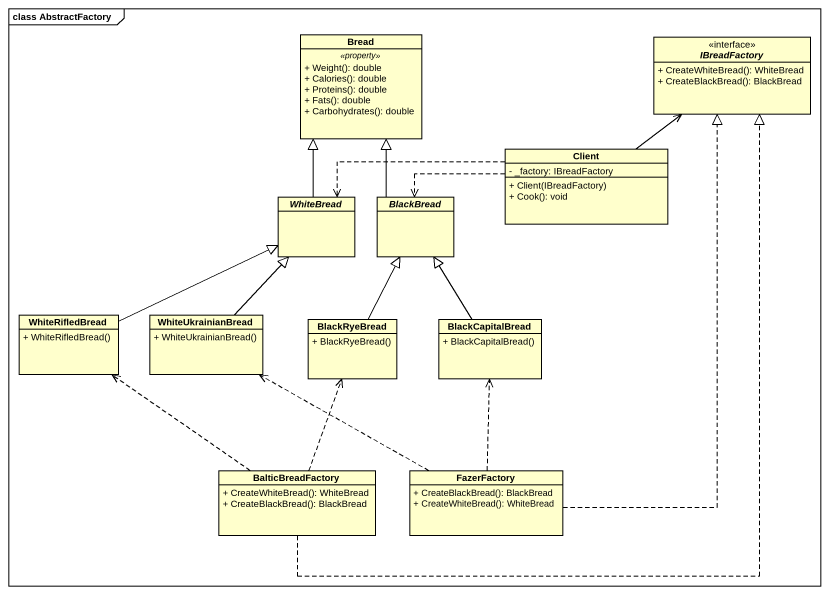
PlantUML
@startuml
mainframe class AbstractFactory
hide circle
hide empty members
skinparam classAttributeIconSize 0
class Bread {
  .. <<property>> ..
  + Weight(): double
  + Calories(): double
  + Proteins(): double
  + Fats(): double
  + Carbohydrates(): double
}
interface IBreadFactory <<interface>> {
  + CreateWhiteBread(): WhiteBread
  + CreateBlackBread(): BlackBread
}
class Client {
  - _factory: IBreadFactory
  + Client(IBreadFactory)
  + Cook(): void
}
abstract class WhiteBread
abstract class BlackBread
class WhiteRifledBread {
  + WhiteRifledBread()
}
class WhiteUkrainianBread {
  + WhiteUkrainianBread()
}
class BlackRyeBread {
  + BlackRyeBread()
}
class BlackСapitalBread {
  + BlackСapitalBread()
}
class BalticBreadFactory {
  + CreateWhiteBread(): WhiteBread
  + CreateBlackBread(): BlackBread
}
class FazerFactory {
  + CreateBlackBread(): BlackBread
  + CreateWhiteBread(): WhiteBread
}
Client -up-> IBreadFactory
Client .left.> WhiteBread
Client .left.> BlackBread
WhiteBread -up-|> Bread
BlackBread -up-|> Bread
WhiteRifledBread -right-|> WhiteBread
WhiteUkrainianBread -up-|> WhiteBread
BlackRyeBread -up-|> BlackBread
BlackСapitalBread -up-|> BlackBread
BalticBreadFactory .up.|> IBreadFactory
BalticBreadFactory .up.> WhiteRifledBread
BalticBreadFactory .up.> BlackRyeBread
FazerFactory .up.|> IBreadFactory
FazerFactory .left.> WhiteUkrainianBread
FazerFactory .up.> BlackСapitalBread
@enduml
